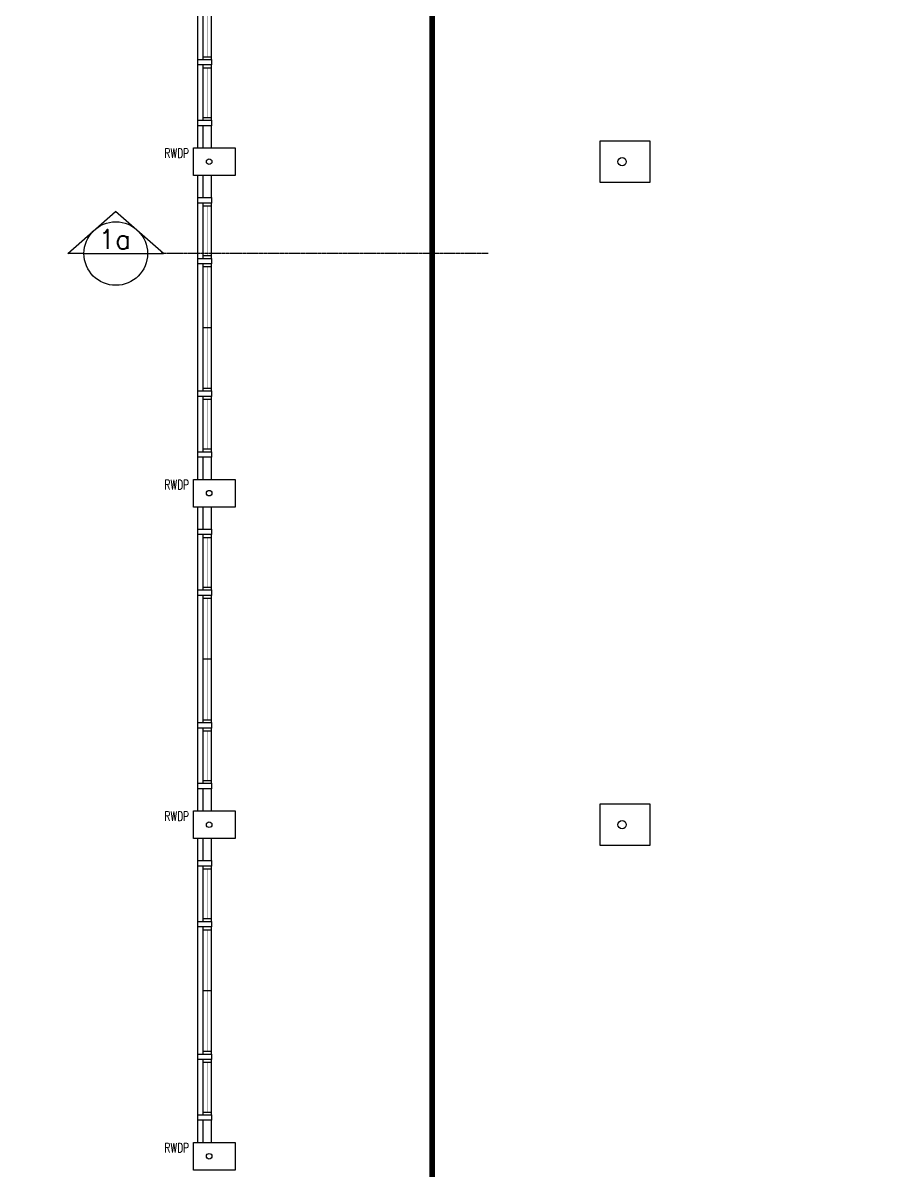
# Model space of a CAD drawing. Header units: feet. Extents: x 1407108 to 2957709, y -1501070 to -681589.
# Drawn here: x 1675123 to 1690770, y -832674 to -811913 of the extents above; entities that cross this region are included whole.
import ezdxf

# ---------------------------------------------------------------- set-up
doc = ezdxf.new("R2010")
doc.units = ezdxf.units.FT
doc.header["$LTSCALE"] = 13
doc.header["$MEASUREMENT"] = 0
doc.linetypes.add('DASHDOT', pattern=[1, 0.5, -0.25, 0, -0.25])
doc.linetypes.add('DASHED', pattern=[0.75, 0.5, -0.25])
doc.layers.get('0').update_dxf_attribs({"linetype": 'CONTINUOUS'})
for name, color, linetype in [('AR', 7, 'CONTINUOUS'), ('AR1', 7, 'CONTINUOUS'), ('COL', 3, 'CONTINUOUS'), ('PL', 5, 'CONTINUOUS'), ('RWDP', 145, 'CONTINUOUS'), ('WALL', 2, 'CONTINUOUS'), ('WIN', 5, 'CONTINUOUS')]:
    doc.layers.add(name, color=color, linetype=linetype)
doc.styles.add('ROMANS', font='romans')

msp = doc.modelspace()

# ---------------------------------------------------------------- linework, layer by layer
at = {"color": 9}
for p, q in [((1678285.2, -814174.1), (1678285.2, -808674.1)), ((1678285.2, -820174.1), (1678285.2, -814674.1)), ((1678285.2, -826174.1), (1678285.2, -820674.1)), ((1678285.2, -832174.1), (1678285.2, -826674.1))]:
    msp.add_line(p, q, dxfattribs=at)
at = {"layer": 'AR', "color": 3}
for p in [(1675931.7, -816086.9), (1677666.8, -816086.9)]:
    msp.add_line(p, (1676799.2, -815324.6), dxfattribs=at)
at = {"layer": 'AR', "color": 3, "linetype": 'Continuous'}
for p, q in [((1676226.8, -816086.9), (1675931.7, -816086.9)), ((1677376.8, -816086.9), (1677666.8, -816086.9))]:
    msp.add_line(p, q, dxfattribs=at)
at = {"layer": 'AR', "color": 2}
msp.add_line((1676226.8, -816086.9), (1677376.8, -816086.9), dxfattribs=at)
at = {"layer": 'AR', "color": 4, "linetype": 'DASHDOT'}
msp.add_line((1683538.2, -816086.9), (1677623.8, -816086.9), dxfattribs=at)
at = {"layer": 'AR', "color": 3}
msp.add_circle((1676801.8, -816086.9), 575, dxfattribs=at)
at = {"layer": 'COL'}
for points in [[(1678210.2, -814174.1), (1678960.2, -814174.1), (1678960.2, -814674.1), (1678210.2, -814674.1)], [(1685560.2, -814049.1), (1686460.2, -814049.1), (1686460.2, -814799.1), (1685560.2, -814799.1)], [(1678210.2, -820174.1), (1678960.2, -820174.1), (1678960.2, -820674.1), (1678210.2, -820674.1)], [(1685560.2, -826049.1), (1686460.2, -826049.1), (1686460.2, -826799.1), (1685560.2, -826799.1)], [(1678210.2, -826174.1), (1678960.2, -826174.1), (1678960.2, -826674.1), (1678210.2, -826674.1)], [(1678210.2, -832174.1), (1678960.2, -832174.1), (1678960.2, -832674.1), (1678210.2, -832674.1)]]:
    msp.add_lwpolyline(points, close=True, dxfattribs=at)
at = {"layer": 'PL', "color": 33, "linetype": 'DASHED', "const_width": 100}
for points in [[(1612104.3, -847288.2), (1682522.7, -847288.2), (1682522.7, -756912.6), (1612104.3, -756912.6)], [(1682522.7, -847288.2), (1753538, -847288.2), (1753538, -756912.6), (1682522.7, -756912.6)]]:
    msp.add_lwpolyline(points, close=True, dxfattribs=at)
at = {"layer": 'RWDP', "color": 142}
for centre in [(1678491.5, -814424.1), (1678491.5, -820424.1), (1678491.5, -826424.1), (1678491.5, -832424.1)]:
    msp.add_circle(centre, 50, dxfattribs=at)
at = {"layer": 'RWDP', "color": 11}
for centre in [(1685960.2, -814425), (1685960.2, -826424.1)]:
    msp.add_circle(centre, 75, dxfattribs=at)
at = {"layer": 'WALL'}
for p, q in [((1678385.2, -814174.1), (1678385.2, -813774.1)), ((1678535.2, -814174.1), (1678535.2, -813774.1)), ((1678385.2, -815074.1), (1678385.2, -814674.1)), ((1678535.2, -815074.1), (1678535.2, -814674.1)), ((1678385.2, -820174.1), (1678385.2, -819774.1)), ((1678535.2, -820174.1), (1678535.2, -819774.1)), ((1678385.2, -821074.1), (1678385.2, -820674.1)), ((1678535.2, -821074.1), (1678535.2, -820674.1)), ((1678385.2, -826174.1), (1678385.2, -825774.1)), ((1678535.2, -826174.1), (1678535.2, -825774.1)), ((1678385.2, -827074.1), (1678385.2, -826674.1)), ((1678535.2, -827074.1), (1678535.2, -826674.1)), ((1678385.2, -832174.1), (1678385.2, -831774.1)), ((1678535.2, -832174.1), (1678535.2, -831774.1))]:
    msp.add_line(p, q, dxfattribs=at)
for points in [[(1678285.2, -812574.1), (1678535.2, -812574.1), (1678535.2, -812674.1), (1678285.2, -812674.1)], [(1678285.2, -813674.1), (1678535.2, -813674.1), (1678535.2, -813774.1), (1678285.2, -813774.1)], [(1678285.2, -815074.1), (1678535.2, -815074.1), (1678535.2, -815174.1), (1678285.2, -815174.1)], [(1678285.2, -816174.1), (1678535.2, -816174.1), (1678535.2, -816274.1), (1678285.2, -816274.1)], [(1678285.2, -818574.1), (1678535.2, -818574.1), (1678535.2, -818674.1), (1678285.2, -818674.1)], [(1678285.2, -819674.1), (1678535.2, -819674.1), (1678535.2, -819774.1), (1678285.2, -819774.1)], [(1678285.2, -821074.1), (1678535.2, -821074.1), (1678535.2, -821174.1), (1678285.2, -821174.1)], [(1678285.2, -822174.1), (1678535.2, -822174.1), (1678535.2, -822274.1), (1678285.2, -822274.1)], [(1678285.2, -824574.1), (1678535.2, -824574.1), (1678535.2, -824674.1), (1678285.2, -824674.1)], [(1678285.2, -825674.1), (1678535.2, -825674.1), (1678535.2, -825774.1), (1678285.2, -825774.1)], [(1678285.2, -827074.1), (1678535.2, -827074.1), (1678535.2, -827174.1), (1678285.2, -827174.1)], [(1678285.2, -828174.1), (1678535.2, -828174.1), (1678535.2, -828274.1), (1678285.2, -828274.1)], [(1678285.2, -830574.1), (1678535.2, -830574.1), (1678535.2, -830674.1), (1678285.2, -830674.1)], [(1678285.2, -831674.1), (1678535.2, -831674.1), (1678535.2, -831774.1), (1678285.2, -831774.1)]]:
    msp.add_lwpolyline(points, close=True, dxfattribs=at)
at = {"layer": 'WIN'}
for p, q in [((1678385.2, -812574.1), (1678385.2, -810274.1)), ((1678535.2, -812574.1), (1678535.2, -810274.1)), ((1678385.2, -812524.1), (1678535.2, -812524.1)), ((1678385.2, -813674.1), (1678385.2, -812674.1)), ((1678385.2, -812724.1), (1678535.2, -812724.1)), ((1678535.2, -813674.1), (1678535.2, -812674.1)), ((1678385.2, -813624.1), (1678535.2, -813624.1)), ((1678385.2, -816174.1), (1678385.2, -815174.1)), ((1678385.2, -815224.1), (1678535.2, -815224.1)), ((1678535.2, -816174.1), (1678535.2, -815174.1)), ((1678385.2, -816124.1), (1678535.2, -816124.1)), ((1678385.2, -818574.1), (1678385.2, -816274.1)), ((1678535.2, -818574.1), (1678535.2, -816274.1)), ((1678385.2, -816324.1), (1678535.2, -816324.1)), ((1678385.2, -817424.1), (1678535.2, -817424.1)), ((1678385.2, -818524.1), (1678535.2, -818524.1)), ((1678385.2, -819674.1), (1678385.2, -818674.1)), ((1678385.2, -818724.1), (1678535.2, -818724.1)), ((1678535.2, -819674.1), (1678535.2, -818674.1)), ((1678385.2, -819624.1), (1678535.2, -819624.1)), ((1678385.2, -822174.1), (1678385.2, -821174.1)), ((1678385.2, -821224.1), (1678535.2, -821224.1)), ((1678535.2, -822174.1), (1678535.2, -821174.1)), ((1678385.2, -822124.1), (1678535.2, -822124.1)), ((1678385.2, -824574.1), (1678385.2, -822274.1)), ((1678385.2, -822324.1), (1678535.2, -822324.1)), ((1678535.2, -824574.1), (1678535.2, -822274.1)), ((1678385.2, -823424.1), (1678535.2, -823424.1)), ((1678385.2, -824524.1), (1678535.2, -824524.1)), ((1678385.2, -825674.1), (1678385.2, -824674.1)), ((1678385.2, -824724.1), (1678535.2, -824724.1)), ((1678535.2, -825674.1), (1678535.2, -824674.1)), ((1678385.2, -825624.1), (1678535.2, -825624.1)), ((1678385.2, -828174.1), (1678385.2, -827174.1)), ((1678385.2, -827224.1), (1678535.2, -827224.1)), ((1678535.2, -828174.1), (1678535.2, -827174.1)), ((1678385.2, -828124.1), (1678535.2, -828124.1)), ((1678385.2, -830574.1), (1678385.2, -828274.1)), ((1678385.2, -828324.1), (1678535.2, -828324.1)), ((1678535.2, -830574.1), (1678535.2, -828274.1)), ((1678385.2, -829424.1), (1678535.2, -829424.1)), ((1678385.2, -830524.1), (1678535.2, -830524.1)), ((1678385.2, -831674.1), (1678385.2, -830674.1)), ((1678385.2, -830724.1), (1678535.2, -830724.1)), ((1678535.2, -831674.1), (1678535.2, -830674.1)), ((1678385.2, -831624.1), (1678535.2, -831624.1))]:
    msp.add_line(p, q, dxfattribs=at)
at = {"layer": 'WIN', "const_width": 10, "flags": 128}
for points in [[(1678460.2, -812524.1), (1678460.2, -810324.1)], [(1678460.2, -812724.1), (1678460.2, -813624.1)], [(1678460.2, -816124.1), (1678460.2, -815224.1)], [(1678460.2, -818524.1), (1678460.2, -816324.1)], [(1678460.2, -818724.1), (1678460.2, -819624.1)], [(1678460.2, -822124.1), (1678460.2, -821224.1)], [(1678460.2, -824524.1), (1678460.2, -822324.1)], [(1678460.2, -824724.1), (1678460.2, -825624.1)], [(1678460.2, -828124.1), (1678460.2, -827224.1)], [(1678460.2, -830524.1), (1678460.2, -828324.1)], [(1678460.2, -830724.1), (1678460.2, -831624.1)]]:
    msp.add_lwpolyline(points, dxfattribs=at)

# ---------------------------------------------------------------- texts
at = {"layer": 'AR1', "color": 3, "style": 'ROMANS'}
msp.add_text('1a', height=350, dxfattribs=at).set_placement((1676488.8, -816003.6))
at = {"layer": 'RWDP', "color": 142, "style": 'ROMANS', "width": 0.7}
for p in [(1677683.4, -814354.9), (1677683.4, -820354.9), (1677683.4, -826354.9), (1677683.4, -832354.9)]:
    msp.add_text('RWDP', height=170, dxfattribs=at).set_placement(p)

doc.saveas('drawing.dxf')
